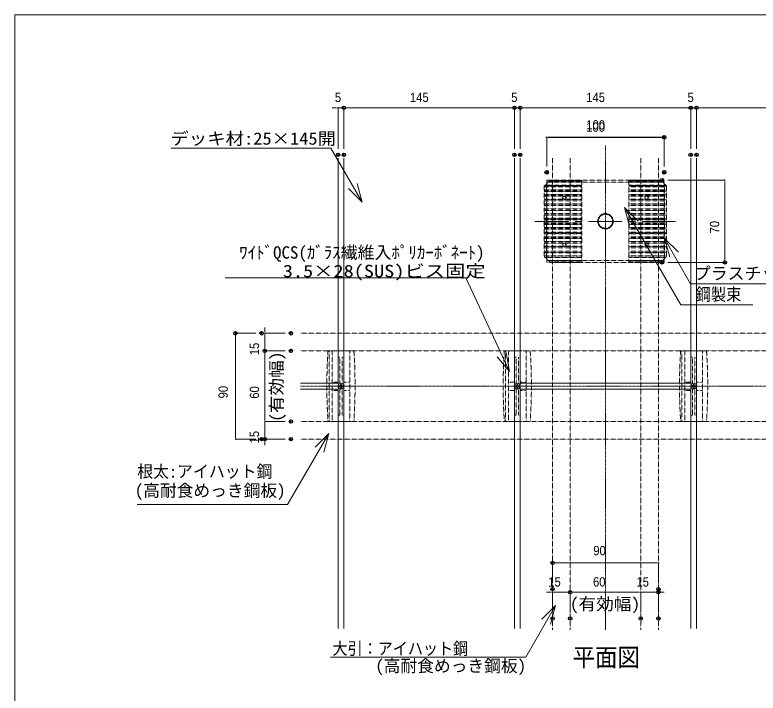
# Model space of a CAD drawing. Units: millimetres, scale not verified. Extents: x -12715 to 12220, y -3398 to 4210.
# Drawn here: x 419 to 1051, y 3019 to 3596 of the extents above; entities that cross this region are included whole.
import ezdxf
from ezdxf.enums import TextEntityAlignment as Align

# ---------------------------------------------------------------- set-up
doc = ezdxf.new("R2010")
doc.units = ezdxf.units.MM
doc.header["$LTSCALE"] = 5.7
doc.header["$PDMODE"] = 32
doc.header["$PDSIZE"] = 2.85
doc.linetypes.add('CHAIN1', pattern=[8, 5, -1, 1, -1])
doc.linetypes.add('DASHED1', pattern=[1.8, 1.2, -0.6])
for name, color, linetype, lineweight in [('0-0_図枠', 7, 'Continuous', 9), ('0-1_デッキ', 7, 'Continuous', 9), ('0-2_文字', 4, 'Continuous', 9), ('0-3_寸法', 7, 'Continuous', 9), ('0-4_一般', 4, 'Continuous', 9), ('0-5_根太', 4, 'Continuous', 9), ('0-7_0', 7, 'Continuous', 9), ('0-A_大引', 4, 'Continuous', 9), ('0-B_WQCS', 4, 'Continuous', 9), ('0-C_束', 4, 'Continuous', 9)]:
    doc.layers.add(name, color=color, linetype=linetype, lineweight=lineweight)
doc.layers.add('0-8_DEFPOINTS', color=7, linetype='Continuous')
doc.styles.add('Osaka', font='')
doc.styles.add('ＭＳ ゴシック', font='')
doc.styles.get('Osaka').set_extended_font_data('Osaka')
doc.styles.get('ＭＳ ゴシック').set_extended_font_data('MS Gothic')

# ---------------------------------------------------------------- blocks, each defined once
blk = doc.blocks.new('_DOT')
at = {"layer": '0-7_0'}
for p, q in [((-20, 0), (-40, 0)), ((-10, 0), (10, 0))]:
    blk.add_line(p, q, dxfattribs=at)
blk = doc.blocks.new('グループ-261-1')
at = {"layer": '0-5_根太', "linetype": 'DASHED1'}
for p, q in [((15772.1, 16198.7), (36948.2, 16198.7)), ((15772.1, 15598.7), (36948.2, 15598.7)), ((15772.1, 13198.7), (36948.2, 13198.7)), ((15772.1, 12598.7), (36948.2, 12598.7))]:
    blk.add_line(p, q, dxfattribs=at)
at = {"layer": '0-5_根太', "linetype": 'CHAIN1'}
blk.add_line((15772.1, 14398.7), (38654.6, 14398.7), dxfattribs=at)
blk = doc.blocks.new('グループ-264-1')
at = {"layer": '0-A_大引', "linetype": 'CHAIN1'}
blk.add_line((26152.3, 6112.7), (26152.3, 22589.2), dxfattribs=at)
at = {"layer": '0-A_大引', "linetype": 'DASHED1'}
for p, q in [((24352.3, 6112.7), (24352.3, 22154.3)), ((24952.3, 6112.7), (24952.3, 22154.3)), ((27352.3, 6112.7), (27352.3, 22154.3)), ((27952.3, 6112.7), (27952.3, 22154.3))]:
    blk.add_line(p, q, dxfattribs=at)
blk = doc.blocks.new('シンボル-24')
at = {"layer": '0-2_文字', "style": 'ＭＳ ゴシック', "width": 0.9}
blk.add_text('大引：アイハット鋼', height=417.9, dxfattribs=at).set_placement((-2575.2, -305.6), align=Align.BOTTOM_LEFT)
at = {"layer": '0-2_文字', "style": 'ＭＳ ゴシック'}
blk.add_text('\u3000\u3000 (高耐食めっき鋼板)', height=417.9, dxfattribs=at).set_placement((-2540, -894), align=Align.BOTTOM_LEFT)
blk = doc.blocks.new('シンボル-23')
at = {"layer": '0-2_文字', "style": 'ＭＳ ゴシック', "width": 0.95}
blk.add_text('根太:アイハット鋼', height=417.9, dxfattribs=at).set_placement((-1232, 430.3), align=Align.BOTTOM_LEFT)
at = {"layer": '0-2_文字', "style": 'ＭＳ ゴシック'}
blk.add_text('(高耐食めっき鋼板)', height=417.9, dxfattribs=at).set_placement((-1314.7, -217.8), align=Align.BOTTOM_LEFT)
blk = doc.blocks.new('グループ-401-1')
at = {"layer": '0-B_WQCS'}
blk.add_line((16, -39.2), (16, -62.5), dxfattribs=at)
for points in [[(-39.2, -16), (-62.5, -16), (-62.5, 16), (-39.2, 16)], [(-16, 39.3), (-16, 62.5), (16, 62.5), (16, 39.3)], [(39.2, 16), (62.5, 16), (62.5, -16), (39.2, -16)], [(16, -62.5), (-16, -62.5), (-16, -39.2)]]:
    blk.add_lwpolyline(points, dxfattribs=at)
blk.add_circle((0, 0), 100, dxfattribs=at)
for centre, start, end in [((-39.2, 39.3), 270, 0), ((39.2, 39.3), 180, 270), ((-39.2, -39.2), 0, 90), ((39.2, -39.2), 90, 180)]:
    blk.add_arc(centre, 23.2, start, end, dxfattribs=at)
blk = doc.blocks.new('グループ-402-1')
at = {"layer": '0-B_WQCS'}
blk.add_blockref('グループ-401-1', (0, 0), dxfattribs=at)
blk = doc.blocks.new('グループ-403-1')
at = {"layer": '0-B_WQCS', "linetype": 'DASHED1'}
for p, q in [((440, 1200), (-440, 1200)), ((-400, 1193.3), (-400, -1193.3)), ((-299.7, 1200), (-299.7, -1200)), ((-99.7, 1200), (-99.7, 29.8)), ((99.7, 29.8), (99.7, 1200)), ((299.7, -1200), (299.7, 1200)), ((-99.7, 988.4), (-40, 988.4)), ((-40, 96), (-40, 988.4)), ((40, 988.4), (40, 96)), ((40, 988.4), (99.7, 988.4)), ((-99.7, 140), (-299.7, 140)), ((99.7, 140), (299.7, 140)), ((-99.7, -140), (-299.7, -140)), ((-99.7, -29.8), (-99.7, -1200)), ((-40, -988.4), (-40, -96)), ((40, -96), (40, -988.4)), ((99.7, -1200), (99.7, -29.8)), ((99.7, -140), (299.7, -140)), ((-40, -988.4), (-99.7, -988.4)), ((99.7, -988.4), (40, -988.4)), ((440, -1200), (-440, -1200))]:
    blk.add_line(p, q, dxfattribs=at)
at = {"layer": '0-B_WQCS'}
for p, q in [((-99.7, 1200), (100.3, 1200)), ((100.3, -1200), (-99.7, -1200))]:
    blk.add_line(p, q, dxfattribs=at)
at = {"layer": '0-B_WQCS', "linetype": 'DASHED1'}
for centre, start, end in [((17540, 0), 176.1817, 183.8183), ((-17540, 0), 0, 3.8183), ((-17540, 0), 356.1817, 0)]:
    blk.add_arc(centre, 18020, start, end, dxfattribs=at)
at = {"layer": '0-B_WQCS'}
blk.add_blockref('グループ-402-1', (0, 0), dxfattribs=at)
blk = doc.blocks.new('グループ-404-1')
at = {"layer": '0-B_WQCS'}
blk.add_blockref('グループ-403-1', (0, 0), dxfattribs=at)
blk = doc.blocks.new('WQCS2016平')
at = {"layer": '0-B_WQCS'}
blk.add_blockref('グループ-404-1', (0, 0), dxfattribs=at)
blk = doc.blocks.new('グループ-475-1')
at = {"layer": '0-C_束', "linetype": 'DASHED1'}
for p, q in [((26952.3, 18610.6), (26952.3, 21410.6)), ((26952.3, 21410.6), (28032.3, 21410.6)), ((26952.3, 21398.6), (28044.3, 21398.6)), ((26952.3, 21390.6), (28052.3, 21390.6)), ((26952.3, 21382.6), (28060.3, 21382.6)), ((26952.3, 21358.6), (28084.3, 21358.6)), ((26952.3, 21350.6), (28092.3, 21350.6)), ((26952.3, 21342.6), (28100.3, 21342.6)), ((28032.3, 21410.6), (28232.3, 21210.6)), ((28162.3, 18740.6), (28162.3, 21280.7)), ((26952.3, 21238.6), (28204.3, 21238.6)), ((26952.3, 21230.6), (28212.3, 21230.6)), ((28220.3, 21222.6), (26952.3, 21222.6)), ((28232.3, 21190.6), (26952.3, 21190.6)), ((28232.3, 21182.6), (26952.3, 21182.6)), ((28232.3, 21078.6), (26952.3, 21078.6)), ((28232.3, 21070.6), (26952.3, 21070.6)), ((28232.3, 21030.6), (26952.3, 21030.6)), ((28232.3, 21022.6), (26952.3, 21022.6)), ((28232.3, 21210.6), (28232.3, 18810.6)), ((28232.3, 20918.6), (26952.3, 20918.6)), ((28232.3, 20910.6), (26952.3, 20910.6)), ((28232.3, 20870.6), (26952.3, 20870.6)), ((28232.3, 20862.6), (26952.3, 20862.6)), ((28232.3, 20758.6), (26952.3, 20758.6)), ((28232.3, 20750.6), (26952.3, 20750.6)), ((28232.3, 20710.6), (26952.3, 20710.6)), ((28232.3, 20702.6), (26952.3, 20702.6)), ((28232.3, 20598.6), (26952.3, 20598.6)), ((28232.3, 20590.6), (26952.3, 20590.6)), ((28232.3, 20550.6), (26952.3, 20550.6)), ((28232.3, 20542.6), (26952.3, 20542.6)), ((28232.3, 20438.6), (26952.3, 20438.6)), ((28232.3, 20430.6), (26952.3, 20430.6)), ((28232.3, 20390.6), (26952.3, 20390.6)), ((28232.3, 20382.6), (26952.3, 20382.6)), ((28232.3, 20278.6), (26952.3, 20278.6)), ((28232.3, 20270.6), (26952.3, 20270.6)), ((28232.3, 20230.6), (26952.3, 20230.6)), ((28232.3, 20222.6), (26952.3, 20222.6)), ((28232.3, 20118.6), (26952.3, 20118.6)), ((28232.3, 20110.6), (26952.3, 20110.6)), ((28232.3, 20070.6), (26952.3, 20070.6)), ((28232.3, 20062.6), (26952.3, 20062.6)), ((28232.3, 19958.6), (26952.3, 19958.6)), ((28232.3, 19950.6), (26952.3, 19950.6)), ((28232.3, 19910.6), (26952.3, 19910.6)), ((28232.3, 19902.6), (26952.3, 19902.6)), ((28232.3, 19798.6), (26952.3, 19798.6)), ((28232.3, 19790.6), (26952.3, 19790.6)), ((28232.3, 19750.6), (26952.3, 19750.6)), ((28232.3, 19742.6), (26952.3, 19742.6)), ((28232.3, 19638.6), (26952.3, 19638.6)), ((28232.3, 19630.6), (26952.3, 19630.6)), ((26952.3, 19590.6), (28232.3, 19590.6)), ((28232.3, 19582.6), (26952.3, 19582.6)), ((28232.3, 19478.6), (26952.3, 19478.6)), ((28232.3, 19470.6), (26952.3, 19470.6)), ((28232.3, 19430.6), (26952.3, 19430.6)), ((28232.3, 19422.6), (26952.3, 19422.6)), ((28232.3, 19318.6), (26952.3, 19318.6)), ((28232.3, 19310.6), (26952.3, 19310.6)), ((28232.3, 19270.6), (26952.3, 19270.6)), ((28232.3, 19262.6), (26952.3, 19262.6)), ((28232.3, 19158.6), (26952.3, 19158.6)), ((28232.3, 19150.6), (26952.3, 19150.6)), ((28232.3, 19110.6), (26952.3, 19110.6)), ((28232.3, 19102.6), (26952.3, 19102.6)), ((28232.3, 18998.6), (26952.3, 18998.6)), ((28232.3, 18990.6), (26952.3, 18990.6)), ((28232.3, 18950.6), (26952.3, 18950.6)), ((28232.3, 18942.6), (26952.3, 18942.6)), ((28232.3, 18838.6), (26952.3, 18838.6)), ((28232.3, 18830.6), (26952.3, 18830.6)), ((26952.3, 18790.6), (28212.3, 18790.6)), ((28204.3, 18782.6), (26952.3, 18782.6)), ((28232.3, 18810.6), (28032.3, 18610.6)), ((28100.3, 18678.6), (26952.3, 18678.6)), ((28092.3, 18670.6), (26952.3, 18670.6)), ((26952.3, 18630.6), (28052.3, 18630.6)), ((26952.3, 18622.6), (28044.3, 18622.6)), ((28032.3, 18610.6), (26952.3, 18610.6))]:
    blk.add_line(p, q, dxfattribs=at)
for centre in [(27552.3, 20810.6), (27552.3, 19210.6)]:
    blk.add_circle(centre, 49.9, dxfattribs=at)
blk = doc.blocks.new('グループ-476-1')
at = {"layer": '0-C_束', "linetype": 'DASHED1'}
for p, q in [((24272.3, 21410.6), (24072.3, 21210.6)), ((24142.4, 18740.6), (24142.4, 21280.7)), ((25352.3, 21342.6), (24204.3, 21342.6)), ((25352.3, 21350.6), (24212.3, 21350.6)), ((25352.3, 21358.6), (24220.3, 21358.6)), ((25352.3, 21382.6), (24244.3, 21382.6)), ((25352.3, 21390.6), (24252.3, 21390.6)), ((25352.3, 21398.6), (24260.3, 21398.6)), ((25352.3, 21410.6), (24272.3, 21410.6)), ((25352.3, 18610.6), (25352.3, 21410.6)), ((24072.3, 21210.6), (24072.3, 18810.6)), ((24072.3, 21190.6), (25352.3, 21190.6)), ((24072.3, 21182.6), (25352.3, 21182.6)), ((24072.3, 21078.6), (25352.3, 21078.6)), ((24072.3, 21070.6), (25352.3, 21070.6)), ((24072.3, 21030.6), (25352.3, 21030.6)), ((24072.3, 21022.6), (25352.3, 21022.6)), ((24084.3, 21222.6), (25352.3, 21222.6)), ((25352.3, 21230.6), (24092.3, 21230.6)), ((25352.3, 21238.6), (24100.3, 21238.6)), ((24072.3, 20918.6), (25352.3, 20918.6)), ((24072.3, 20910.6), (25352.3, 20910.6)), ((24072.3, 20870.6), (25352.3, 20870.6)), ((24072.3, 20862.6), (25352.3, 20862.6)), ((24072.3, 20758.6), (25352.3, 20758.6)), ((24072.3, 20750.6), (25352.3, 20750.6)), ((24072.3, 20710.6), (25352.3, 20710.6)), ((24072.3, 20702.6), (25352.3, 20702.6)), ((24072.3, 20598.6), (25352.3, 20598.6)), ((24072.3, 20590.6), (25352.3, 20590.6)), ((24072.3, 20550.6), (25352.3, 20550.6)), ((24072.3, 20542.6), (25352.3, 20542.6)), ((24072.3, 20438.6), (25352.3, 20438.6)), ((24072.3, 20430.6), (25352.3, 20430.6)), ((24072.3, 20390.6), (25352.3, 20390.6)), ((24072.3, 20382.6), (25352.3, 20382.6)), ((24072.3, 20278.6), (25352.3, 20278.6)), ((24072.3, 20270.6), (25352.3, 20270.6)), ((24072.3, 20230.6), (25352.3, 20230.6)), ((24072.3, 20222.6), (25352.3, 20222.6)), ((24072.3, 20118.6), (25352.3, 20118.6)), ((24072.3, 20110.6), (25352.3, 20110.6)), ((24072.3, 20070.6), (25352.3, 20070.6)), ((24072.3, 20062.6), (25352.3, 20062.6)), ((24072.3, 19958.6), (25352.3, 19958.6)), ((24072.3, 19950.6), (25352.3, 19950.6)), ((24072.3, 19910.6), (25352.3, 19910.6)), ((24072.3, 19902.6), (25352.3, 19902.6)), ((24072.3, 19798.6), (25352.3, 19798.6)), ((24072.3, 19790.6), (25352.3, 19790.6)), ((24072.3, 19750.6), (25352.3, 19750.6)), ((24072.3, 19742.6), (25352.3, 19742.6)), ((24072.3, 19638.6), (25352.3, 19638.6)), ((24072.3, 19630.6), (25352.3, 19630.6)), ((25352.3, 19590.6), (24072.3, 19590.6)), ((24072.3, 19582.6), (25352.3, 19582.6)), ((24072.3, 19478.6), (25352.3, 19478.6)), ((24072.3, 19470.6), (25352.3, 19470.6)), ((24072.3, 19430.6), (25352.3, 19430.6)), ((24072.3, 19422.6), (25352.3, 19422.6)), ((24072.3, 19318.6), (25352.3, 19318.6)), ((24072.3, 19310.6), (25352.3, 19310.6)), ((24072.3, 19270.6), (25352.3, 19270.6)), ((24072.3, 19262.6), (25352.3, 19262.6)), ((24072.3, 19158.6), (25352.3, 19158.6)), ((24072.3, 19150.6), (25352.3, 19150.6)), ((24072.3, 19110.6), (25352.3, 19110.6)), ((24072.3, 19102.6), (25352.3, 19102.6)), ((24072.3, 18998.6), (25352.3, 18998.6)), ((24072.3, 18990.6), (25352.3, 18990.6)), ((24072.3, 18950.6), (25352.3, 18950.6)), ((24072.3, 18942.6), (25352.3, 18942.6)), ((24072.3, 18838.6), (25352.3, 18838.6)), ((24072.3, 18830.6), (25352.3, 18830.6)), ((24072.3, 18810.6), (24272.3, 18610.6)), ((25352.3, 18790.6), (24092.3, 18790.6)), ((24100.3, 18782.6), (25352.3, 18782.6)), ((24204.3, 18678.6), (25352.3, 18678.6)), ((24212.3, 18670.6), (25352.3, 18670.6)), ((25352.3, 18630.6), (24252.3, 18630.6)), ((25352.3, 18622.6), (24260.3, 18622.6)), ((24272.3, 18610.6), (25352.3, 18610.6))]:
    blk.add_line(p, q, dxfattribs=at)
for centre in [(24752.3, 20810.6), (24752.3, 19210.6)]:
    blk.add_circle(centre, 49.9, dxfattribs=at)
blk = doc.blocks.new('グループ-477-1')
at = {"layer": '0-C_束', "linetype": 'DASHED1'}
for p, q in [((24152.3, 21346.6), (28152.3, 21346.6)), ((24152.3, 21290.6), (24152.3, 18730.6)), ((24152.3, 18674.6), (28152.3, 18674.6))]:
    blk.add_line(p, q, dxfattribs=at)
blk.add_lwpolyline([(24152.3, 21290.6), (24152.3, 21410.6), (28152.3, 21410.6), (28152.3, 21290.6), (28152.3, 18730.6), (28152.3, 18610.6), (24152.3, 18610.6), (24152.3, 18730.6)], dxfattribs=at)
for centre, radius in [((24752.3, 20810.6), 60), ((27552.3, 20810.6), 60), ((26152.3, 20010.6), 264), ((26152.3, 20010.6), 264), ((26152.3, 20010.6), 240), ((24752.3, 19210.6), 60), ((27552.3, 19210.6), 60)]:
    blk.add_circle(centre, radius, dxfattribs=at)
at = {"layer": '0-C_束'}
for name in ['グループ-476-1', 'グループ-475-1']:
    blk.add_blockref(name, (0, 0), dxfattribs=at)

msp = doc.modelspace()

# ---------------------------------------------------------------- linework, layer by layer
at = {"layer": '0-0_図枠', "color": 5}
msp.add_lwpolyline([(418.984, 3595.811), (2418.984, 3595.811), (2418.984, 2295.811), (418.984, 2295.811)], close=True, dxfattribs=at)
at = {"layer": '0-1_デッキ'}
for p, q in [((693.894, 3282.468), (693.894, 3473.859)), ((698.894, 3073.859), (698.894, 3473.859)), ((843.894, 3073.859), (843.894, 3473.859)), ((848.894, 3282.468), (848.894, 3473.859)), ((993.894, 3282.468), (993.894, 3473.859)), ((998.894, 3073.859), (998.894, 3473.859)), ((661.889, 3282.468), (693.894, 3282.468)), ((848.894, 3282.468), (993.894, 3282.468)), ((693.894, 3277.468), (661.889, 3277.468)), ((693.894, 3073.859), (693.894, 3277.468)), ((848.894, 3073.859), (848.894, 3277.468)), ((993.894, 3277.468), (848.894, 3277.468)), ((993.894, 3073.859), (993.894, 3277.468))]:
    msp.add_line(p, q, dxfattribs=at)
at = {"layer": '0-2_文字'}
for p, q in [((687.758, 3482.455), (551.875, 3482.455)), ((687.758, 3482.455), (714.343, 3436.41)), ((985.53, 3349.074), (937.639, 3432.025)), ((802.485, 3372.186), (597.873, 3372.186)), ((802.485, 3372.186), (839.817, 3292.467)), ((985.53, 3349.074), (1046.743, 3349.074)), ((651.043, 3179.416), (685.952, 3239.882)), ((651.043, 3179.416), (523.077, 3179.416)), ((853.748, 3049.634), (879.014, 3093.395)), ((853.748, 3049.634), (687.363, 3049.634))]:
    msp.add_line(p, q, dxfattribs=at)
for points in [[(710.089, 3452.285), (714.343, 3436.41), (702.721, 3448.031)], [(941.892, 3416.15), (937.639, 3432.025), (949.26, 3420.404)], [(1180.422, 3367.126), (993.797, 3367.126), (971.643, 3405.497)], [(976.173, 3389.699), (971.643, 3405.497), (983.465, 3394.081)], [(836.963, 3308.653), (839.817, 3292.467), (829.252, 3305.057)], [(674.331, 3228.26), (685.952, 3239.882), (681.699, 3224.007)], [(867.393, 3081.774), (879.014, 3093.395), (874.76, 3077.52)]]:
    msp.add_lwpolyline(points, dxfattribs=at)
at = {"layer": '0-3_寸法'}
for p, q in [((691.391, 3516.793), (688.887, 3516.793)), ((693.894, 3481.793), (693.894, 3516.793)), ((693.894, 3516.793), (698.894, 3516.793)), ((698.894, 3481.793), (698.894, 3516.793)), ((698.894, 3481.793), (698.894, 3516.793)), ((701.398, 3516.793), (841.391, 3516.793)), ((701.398, 3516.793), (703.902, 3516.793)), ((841.391, 3516.793), (838.887, 3516.793)), ((843.894, 3481.793), (843.894, 3516.793)), ((843.894, 3481.793), (843.894, 3516.793)), ((843.894, 3516.793), (848.894, 3516.793)), ((848.894, 3481.793), (848.894, 3516.793)), ((848.894, 3481.793), (848.894, 3516.793)), ((851.398, 3516.793), (991.391, 3516.793)), ((851.398, 3516.793), (853.902, 3516.793)), ((991.391, 3516.793), (988.887, 3516.793)), ((993.894, 3481.793), (993.894, 3516.793)), ((993.894, 3481.793), (993.894, 3516.793)), ((993.894, 3516.793), (998.894, 3516.793)), ((998.894, 3481.793), (998.894, 3516.793)), ((998.894, 3481.793), (998.894, 3516.793)), ((1001.398, 3516.793), (1141.391, 3516.793)), ((1001.398, 3516.793), (1003.902, 3516.793)), ((871.394, 3467.053), (871.394, 3491.834)), ((871.394, 3466.755), (871.394, 3491.536)), ((873.898, 3491.834), (968.891, 3491.834)), ((873.898, 3491.536), (968.891, 3491.536)), ((971.394, 3467.053), (971.394, 3491.834)), ((971.394, 3466.755), (971.394, 3491.536)), ((974.51, 3455.266), (1023.029, 3455.266)), ((1023.029, 3452.762), (1023.029, 3387.77)), ((974.51, 3385.266), (1023.029, 3385.266)), ((631.6, 3327.471), (631.6, 3329.975)), ((623.885, 3324.968), (606.6, 3324.968)), ((606.6, 3237.471), (606.6, 3322.464)), ((648.885, 3324.968), (631.6, 3324.968)), ((631.6, 3324.968), (631.6, 3309.968)), ((648.885, 3309.968), (631.6, 3309.968)), ((648.885, 3309.968), (631.6, 3309.968)), ((631.6, 3252.471), (631.6, 3307.464)), ((631.6, 3307.464), (631.6, 3304.96)), ((631.6, 3252.471), (631.6, 3254.975)), ((648.885, 3249.968), (631.6, 3249.968)), ((648.885, 3249.968), (631.6, 3249.968)), ((631.6, 3249.968), (631.6, 3234.968)), ((623.885, 3234.968), (606.6, 3234.968)), ((648.885, 3234.968), (631.6, 3234.968)), ((631.6, 3232.464), (631.6, 3229.96)), ((876.394, 3112.42), (876.394, 3129.706)), ((963.891, 3129.706), (878.898, 3129.706)), ((966.394, 3112.42), (966.394, 3129.706)), ((873.891, 3104.706), (871.387, 3104.706)), ((876.394, 3087.42), (876.394, 3104.706)), ((876.394, 3104.706), (891.394, 3104.706)), ((891.394, 3087.42), (891.394, 3104.706)), ((891.394, 3087.42), (891.394, 3104.706)), ((948.891, 3104.706), (893.898, 3104.706)), ((893.898, 3104.706), (896.402, 3104.706)), ((948.891, 3104.706), (946.387, 3104.706)), ((951.394, 3087.42), (951.394, 3104.706)), ((951.394, 3087.42), (951.394, 3104.706)), ((951.394, 3104.706), (966.394, 3104.706)), ((966.394, 3087.42), (966.394, 3104.706)), ((968.898, 3104.706), (971.402, 3104.706))]:
    msp.add_line(p, q, dxfattribs=at)
at = {"layer": '0-4_一般', "linetype": 'CHAIN1'}
msp.add_line((861.394, 3419.968), (981.394, 3419.968), dxfattribs=at)
at = {"layer": '0-8_DEFPOINTS'}
for p in [(698.894, 3516.793), (843.894, 3516.793), (848.894, 3516.793), (993.894, 3516.793), (998.894, 3516.793), (971.394, 3491.834), (971.394, 3491.536), (693.894, 3476.793), (698.894, 3476.793), (843.894, 3476.793), (848.894, 3476.793), (993.894, 3476.793), (998.894, 3476.793), (871.394, 3462.053), (871.394, 3461.755), (971.394, 3462.053), (971.394, 3461.755), (969.51, 3455.266), (969.51, 3385.266), (1023.029, 3385.266), (606.6, 3324.968), (628.885, 3324.968), (653.885, 3324.968), (631.6, 3309.968), (653.885, 3309.968), (653.885, 3249.968), (628.885, 3234.968), (631.6, 3234.968), (653.885, 3234.968), (876.394, 3129.706), (876.394, 3107.42), (891.394, 3104.706), (966.394, 3107.42), (966.394, 3104.706), (876.394, 3082.42), (891.394, 3082.42), (951.394, 3082.42), (966.394, 3082.42)]:
    msp.add_point(p, dxfattribs=at)

# ---------------------------------------------------------------- block references
at = {"layer": '0-2_文字', "xscale": 0.025, "yscale": 0.025}
for name, p in [('シンボル-23', (553.877, 3188.4)), ('シンボル-24', (753.537, 3056.171))]:
    msp.add_blockref(name, p, dxfattribs=at)
at = {"layer": '0-3_寸法', "xscale": 0.06259308, "yscale": 0.06259308}
for p in [(693.894, 3516.793), (843.894, 3516.793), (843.894, 3516.793), (993.894, 3516.793), (993.894, 3516.793), (971.394, 3491.834), (971.394, 3491.536), (966.394, 3129.706), (876.394, 3104.706), (951.394, 3104.706), (951.394, 3104.706)]:
    msp.add_blockref('_DOT', p, dxfattribs=at)
for p, rotation in [((698.894, 3516.793), 180), ((698.894, 3516.793), 180), ((848.894, 3516.793), 180), ((848.894, 3516.793), 180), ((998.894, 3516.793), 180), ((998.894, 3516.793), 180), ((871.394, 3491.834), 180), ((871.394, 3491.536), 180), ((1023.029, 3455.266), 90), ((1023.029, 3385.266), 270), ((631.6, 3324.968), 270), ((606.6, 3324.968), 90), ((631.6, 3309.968), 90), ((631.6, 3309.968), 90), ((631.6, 3249.968), 270), ((631.6, 3249.968), 270), ((606.6, 3234.968), 270), ((631.6, 3234.968), 90), ((876.394, 3129.706), 180), ((891.394, 3104.706), 180), ((891.394, 3104.706), 180), ((966.394, 3104.706), 180)]:
    msp.add_blockref('_DOT', p, dxfattribs=dict(at, rotation=rotation))
at = {"layer": '0-5_根太', "xscale": 0.025, "yscale": 0.025}
msp.add_blockref('グループ-261-1', (267.586, 2920), dxfattribs=at)
at = {"layer": '0-A_大引', "xscale": 0.025, "yscale": 0.025}
msp.add_blockref('グループ-264-1', (267.586, 2920), dxfattribs=at)
at = {"layer": '0-B_WQCS', "xscale": 0.025, "yscale": 0.025}
for p in [(696.394, 3279.968), (846.394, 3279.968), (996.394, 3279.968)]:
    msp.add_blockref('WQCS2016平', p, dxfattribs=at)
at = {"layer": '0-C_束', "xscale": 0.025, "yscale": 0.025}
msp.add_blockref('グループ-477-1', (267.586, 2920), dxfattribs=at)

# ---------------------------------------------------------------- texts
at = {"layer": '0-2_文字', "style": 'ＭＳ ゴシック'}
for s, height, width, p in [('デッキ材:25×145開', 10.45, 1.1, (551.252, 3482.286)), ('3.5×28(SUS)ビス固定', 10.56, 1.2, (646.92, 3369.497)), ('鋼製束', 10.56, 0.9, (998.102, 3349.64)), ('平面図', 15.54, 0.9, (893.496, 3036.943))]:
    msp.add_text(s, height=height, dxfattribs=dict(at, width=width)).set_placement(p, align=Align.BOTTOM_LEFT)
for s, p in [('ﾜｲﾄﾞQCS(ｶﾞﾗｽ繊維入ﾎﾟﾘｶｰﾎﾞﾈｰﾄ)', (609.816, 3385.283)), ('プラスチックプレート t=1.0', (996.466, 3367.532))]:
    msp.add_text(s, height=10.56, dxfattribs=at).set_placement(p, align=Align.BOTTOM_LEFT)
at = {"layer": '0-3_寸法', "style": 'Osaka', "width": 0.9}
for s, p in [('5', (691.223, 3519.293)), ('145', (755.106, 3519.293)), ('5', (841.223, 3519.293)), ('145', (905.106, 3519.293)), ('5', (991.223, 3519.293)), ('100', (905.106, 3495.96)), ('100', (905.106, 3494.036)), ('90', (911.053, 3133.832)), ('15', (872.777, 3107.206)), ('60', (910.794, 3107.206)), ('15', (947.777, 3107.206))]:
    msp.add_text(s, height=7.918, dxfattribs=at).set_placement(p, align=Align.BOTTOM_LEFT)
for s, p in [('70', (1020.529, 3409.924)), ('15', (629.1, 3306.35)), ('90', (602.474, 3269.626)), ('60', (629.1, 3269.367)), ('15', (629.1, 3231.35))]:
    msp.add_text(s, height=7.918, rotation=90, dxfattribs=at).set_placement(p, align=Align.BOTTOM_LEFT)
at = {"layer": '0-3_寸法', "color": 4, "style": 'ＭＳ ゴシック', "width": 1.05}
msp.add_text('(有効幅)', height=10.45, rotation=90, dxfattribs=at).set_placement((649.853, 3249.677), align=Align.BOTTOM_LEFT)
msp.add_text('(有効幅)', height=10.45, dxfattribs=at).set_placement((891.104, 3086.452), align=Align.BOTTOM_LEFT)

doc.saveas('drawing.dxf')
